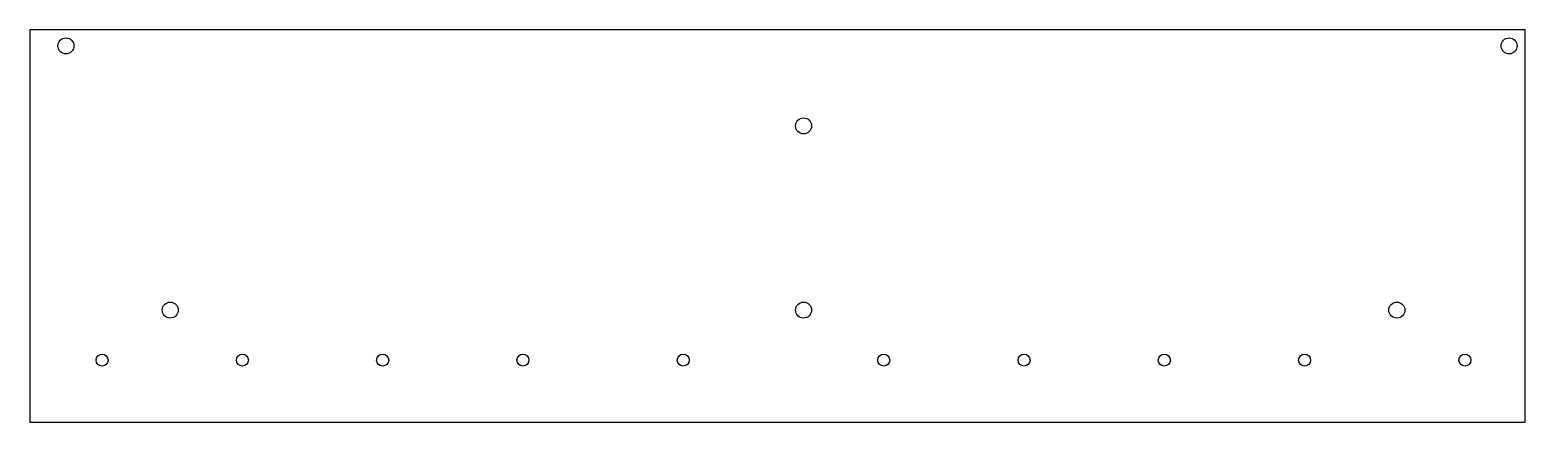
# Model space of a CAD drawing. Header units: millimetres. Extents: x -5 to 368, y 0 to 98.
import ezdxf

# ---------------------------------------------------------------- set-up
doc = ezdxf.new("R2010")
doc.units = ezdxf.units.MM
doc.layers.get('0').update_dxf_attribs({"linetype": 'CONTINUOUS'})

msp = doc.modelspace()

# ---------------------------------------------------------------- linework, layer by layer
for p, q in [((0, 98), (-5, 98)), ((-5, 98), (-5, 0)), ((368, 98), (0, 98)), ((368, 0), (368, 98)), ((-5, 0), (0, 0)), ((0, 0), (368, 0))]:
    msp.add_line(p, q)
for centre, radius in [((4, 94), 2), ((364, 94), 2), ((188, 74), 2), ((30, 28), 2), ((188, 28), 2), ((336, 28), 2), ((13, 15.5), 1.5), ((48, 15.5), 1.5), ((83, 15.5), 1.5), ((118, 15.5), 1.5), ((158, 15.5), 1.5), ((208, 15.5), 1.5), ((243, 15.5), 1.5), ((278, 15.5), 1.5), ((313, 15.5), 1.5), ((353, 15.5), 1.5)]:
    msp.add_circle(centre, radius)

doc.saveas('drawing.dxf')
